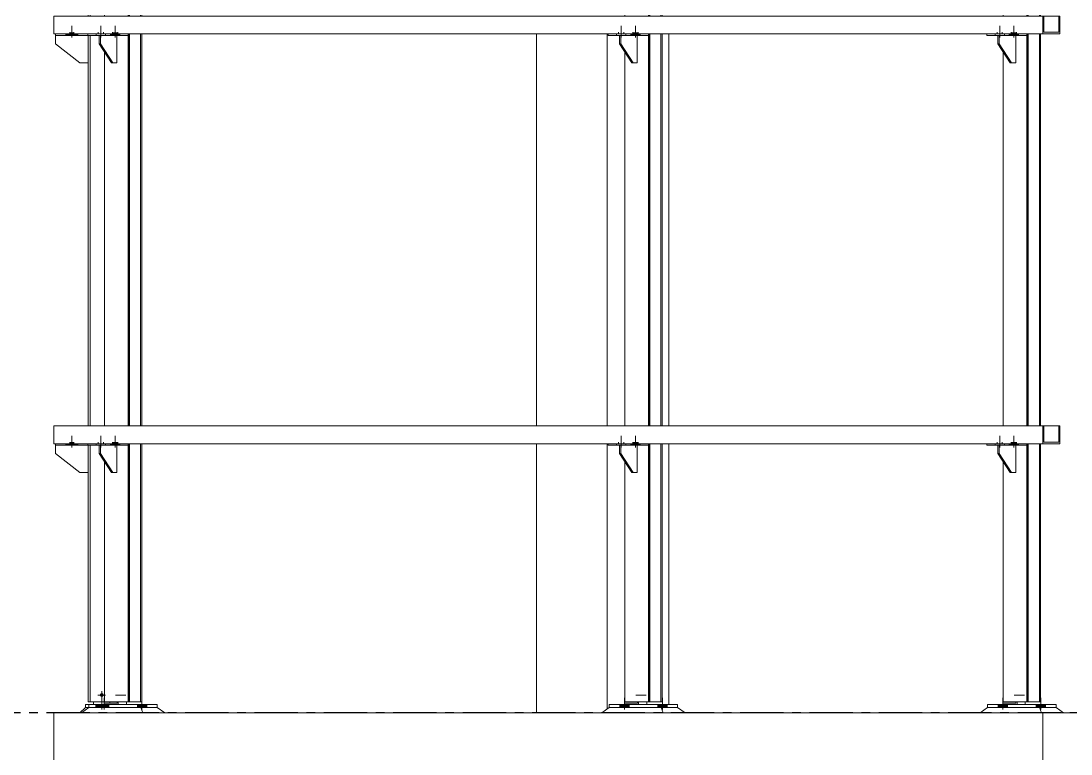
# Model space of a CAD drawing. Header units: millimetres. Extents: x 3774 to 718460, y -768339 to 192544.
# Drawn here: x 397232 to 401076, y -638078 to -635395 of the extents above; entities that cross this region are included whole.
import ezdxf

# ---------------------------------------------------------------- set-up
doc = ezdxf.new("R2010")
doc.units = ezdxf.units.MM
for name, pattern in [('CENTER', [50.8, 31.75, -6.35, 6.35, -6.35]), ('XKITLINE00', [0]), ('XKITLINE02', [4, 2, -2])]:
    doc.linetypes.add(name, pattern=pattern)
doc.layers.add('Bolt', color=7, linetype='Continuous', lineweight=0)
doc.layers.add('Part', color=7, linetype='Continuous', lineweight=0)

# ---------------------------------------------------------------- blocks, each defined once
blk = doc.blocks.new('*A6373519')
at = {"layer": 'Part', "color": 7, "linetype": 'XKITLINE00', "lineweight": 0}
for p, q in [((2328.969518, -124.453462), (2179.563596, -124.453462)), ((2179.563596, -124.453462), (2179.563596, -131.653462))]:
    blk.add_line(p, q, dxfattribs=at)
blk = doc.blocks.new('*A6483530')
at = {"layer": 'Part', "color": 7, "linetype": 'XKITLINE00', "lineweight": 0}
for p, q in [((2151.404537, -124.453462), (2151.623101, -124.293462)), ((2151.623101, -124.293462), (2153.627306, -124.293462)), ((2153.20587, -124.453462), (2153.147306, -124.293462)), ((2153.627306, -124.293462), (2153.84587, -124.453462))]:
    blk.add_line(p, q, dxfattribs=at)
blk = doc.blocks.new('*A6493531')
at = {"layer": 'Part', "color": 7, "linetype": 'XKITLINE00', "lineweight": 0}
for p, q in [((2152.449778, -124.173462), (2152.068726, -124.173462)), ((2152.068726, -124.173462), (2152.068726, -124.213462)), ((2152.449778, -124.133462), (2152.449778, -124.173462)), ((2152.484419, -124.213462), (2152.484419, -124.133462)), ((2152.724419, -124.213462), (2152.724419, -124.133462))]:
    blk.add_line(p, q, dxfattribs=at)
blk = doc.blocks.new('*A6503532')
at = {"layer": 'Part', "color": 7, "linetype": 'XKITLINE00', "lineweight": 0}
for p, q in [((2151.596397, -116.621462), (2151.596397, -116.573462)), ((2152.769218, -116.621462), (2151.596397, -116.621462)), ((2152.289218, -116.621462), (2152.289218, -116.573462)), ((2152.769218, -116.573462), (2152.769218, -116.621462))]:
    blk.add_line(p, q, dxfattribs=at)
blk = doc.blocks.new('*A6513533')
at = {"layer": 'Part', "color": 7, "linetype": 'XKITLINE00', "lineweight": 0}
for p, q in [((2151.922023, -116.861462), (2151.922023, -116.621462)), ((2151.922023, -116.621462), (2151.963592, -116.621462)), ((2152.282023, -117.421462), (2151.922023, -116.861462)), ((2151.922023, -116.861462), (2151.963592, -116.861462)), ((2151.963592, -116.861462), (2151.963592, -116.621462)), ((2151.963592, -116.861462), (2152.323592, -117.421462)), ((2152.443592, -116.621462), (2152.443592, -117.421462)), ((2152.443592, -117.421462), (2152.282023, -117.421462))]:
    blk.add_line(p, q, dxfattribs=at)
blk = doc.blocks.new('*A6523534')
at = {"layer": 'Part', "color": 7, "linetype": 'XKITLINE00', "lineweight": 0}
for p, q in [((2150.641605, -116.573462), (2150.641605, -116.621462)), ((2150.641605, -116.621462), (2151.596397, -116.621462))]:
    blk.add_line(p, q, dxfattribs=at)
blk = doc.blocks.new('*A6533535')
at = {"layer": 'Part', "color": 7, "linetype": 'XKITLINE00', "lineweight": 0}
for p, q in [((2150.641605, -116.861462), (2150.641605, -116.621462)), ((2151.361605, -117.421462), (2150.641605, -116.861462)), ((2151.601605, -117.421462), (2151.361605, -117.421462))]:
    blk.add_line(p, q, dxfattribs=at)
blk = doc.blocks.new('*A6543536')
at = {"layer": 'Part', "color": 7, "linetype": 'XKITLINE00', "lineweight": 0}
for p, q in [((2166.645257, -124.453462), (2166.863821, -124.293462)), ((2166.863821, -124.293462), (2168.868026, -124.293462)), ((2168.44659, -124.453462), (2168.388026, -124.293462)), ((2168.868026, -124.293462), (2169.08659, -124.453462))]:
    blk.add_line(p, q, dxfattribs=at)
blk = doc.blocks.new('*A6553537')
at = {"layer": 'Part', "color": 7, "linetype": 'XKITLINE00', "lineweight": 0}
for p, q in [((2168.868026, -124.213462), (2166.863821, -124.213462)), ((2166.863821, -124.213462), (2166.863821, -124.293462)), ((2168.388026, -124.293462), (2168.388026, -124.213462)), ((2168.868026, -124.293462), (2168.868026, -124.213462)), ((2166.863821, -124.293462), (2168.868026, -124.293462))]:
    blk.add_line(p, q, dxfattribs=at)
blk = doc.blocks.new('*A6563538')
at = {"layer": 'Part', "color": 7, "linetype": 'XKITLINE00', "lineweight": 0}
for p, q in [((2167.690498, -124.173462), (2167.309447, -124.173462)), ((2167.309447, -124.173462), (2167.309447, -124.213462)), ((2167.690498, -124.133462), (2167.690498, -124.173462)), ((2167.725139, -124.213462), (2167.725139, -124.133462)), ((2167.965139, -124.213462), (2167.965139, -124.133462))]:
    blk.add_line(p, q, dxfattribs=at)
blk = doc.blocks.new('*A6573539')
at = {"layer": 'Part', "color": 7, "linetype": 'XKITLINE00', "lineweight": 0}
for p, q in [((2166.837877, -116.621462), (2166.837877, -116.573462)), ((2168.010697, -116.621462), (2166.837877, -116.621462)), ((2167.530697, -116.621462), (2167.530697, -116.573462)), ((2168.010697, -116.573462), (2168.010697, -116.621462))]:
    blk.add_line(p, q, dxfattribs=at)
blk = doc.blocks.new('*A6583540')
at = {"layer": 'Part', "color": 7, "linetype": 'XKITLINE00', "lineweight": 0}
for p, q in [((2167.163502, -116.861462), (2167.163502, -116.621462)), ((2167.163502, -116.621462), (2167.205071, -116.621462)), ((2167.523502, -117.421462), (2167.163502, -116.861462)), ((2167.163502, -116.861462), (2167.205071, -116.861462)), ((2167.205071, -116.861462), (2167.205071, -116.621462)), ((2167.205071, -116.861462), (2167.565071, -117.421462)), ((2167.685071, -116.621462), (2167.685071, -117.421462)), ((2167.685071, -117.421462), (2167.523502, -117.421462))]:
    blk.add_line(p, q, dxfattribs=at)
blk = doc.blocks.new('*A6593541')
at = {"layer": 'Part', "color": 7, "linetype": 'XKITLINE00', "lineweight": 0}
for p, q in [((2179.496093, -87.573462), (2178.403273, -87.573462)), ((2178.403273, -87.573462), (2178.403273, -92.053462)), ((2179.096093, -92.053462), (2179.096093, -87.573462)), ((2179.128093, -92.053462), (2179.128093, -87.573462)), ((2179.138467, -92.053462), (2179.138467, -87.573462)), ((2179.464093, -92.053462), (2179.464093, -87.573462)), ((2179.496093, -92.053462), (2179.496093, -87.573462)), ((2179.096093, -104.053462), (2179.096093, -92.573462)), ((2179.128093, -104.053462), (2179.128093, -92.573462)), ((2179.138467, -104.053462), (2179.138467, -92.573462)), ((2179.464093, -104.053462), (2179.464093, -92.573462)), ((2179.496093, -104.053462), (2179.496093, -92.573462)), ((2178.403273, -104.053462), (2178.403273, -93.102704)), ((2179.096093, -116.053462), (2179.096093, -104.573462)), ((2179.128093, -116.053462), (2179.128093, -104.573462)), ((2179.138467, -116.053462), (2179.138467, -104.573462)), ((2179.464093, -116.053462), (2179.464093, -104.573462)), ((2179.496093, -116.053462), (2179.496093, -104.573462)), ((2178.403273, -116.053462), (2178.403273, -105.102704)), ((2179.096093, -124.133462), (2179.096093, -116.573462)), ((2179.128093, -124.133462), (2179.128093, -116.573462)), ((2179.138467, -124.133462), (2179.138467, -116.573462)), ((2179.464093, -124.133462), (2179.464093, -116.573462)), ((2179.496093, -124.133462), (2179.496093, -116.573462)), ((2178.403273, -124.133462), (2178.403273, -117.102704)), ((2178.403273, -124.133462), (2179.496093, -124.133462))]:
    blk.add_line(p, q, dxfattribs=at)
blk = doc.blocks.new('*A6603542')
at = {"layer": 'Part', "color": 7, "linetype": 'XKITLINE00', "lineweight": 0}
for p, q in [((2178.774258, -124.173462), (2178.393207, -124.173462)), ((2178.393207, -124.173462), (2178.393207, -124.213462)), ((2178.774258, -124.133462), (2178.774258, -124.173462)), ((2178.808899, -124.213462), (2178.808899, -124.133462)), ((2179.048899, -124.213462), (2179.048899, -124.133462))]:
    blk.add_line(p, q, dxfattribs=at)
blk = doc.blocks.new('*A6613543')
at = {"layer": 'Part', "color": 7, "linetype": 'XKITLINE00', "lineweight": 0}
for p, q in [((2177.729017, -124.453462), (2177.947581, -124.293462)), ((2177.947581, -124.293462), (2179.951786, -124.293462)), ((2179.53035, -124.453462), (2179.471786, -124.293462)), ((2179.951786, -124.293462), (2180.17035, -124.453462))]:
    blk.add_line(p, q, dxfattribs=at)
blk = doc.blocks.new('*A6623544')
at = {"layer": 'Part', "color": 7, "linetype": 'XKITLINE00', "lineweight": 0}
for p, q in [((2179.951786, -124.213462), (2177.947581, -124.213462)), ((2177.947581, -124.213462), (2177.947581, -124.293462)), ((2179.471786, -124.293462), (2179.471786, -124.213462)), ((2179.951786, -124.293462), (2179.951786, -124.213462)), ((2177.947581, -124.293462), (2179.951786, -124.293462))]:
    blk.add_line(p, q, dxfattribs=at)
blk = doc.blocks.new('*A6633545')
at = {"layer": 'Part', "color": 7, "linetype": 'XKITLINE00', "lineweight": 0}
for p, q in [((2177.922563, -116.621462), (2177.922563, -116.573462)), ((2179.095383, -116.621462), (2177.922563, -116.621462)), ((2178.615383, -116.621462), (2178.615383, -116.573462)), ((2179.095383, -116.573462), (2179.095383, -116.621462))]:
    blk.add_line(p, q, dxfattribs=at)
blk = doc.blocks.new('*A6643546')
at = {"layer": 'Part', "color": 7, "linetype": 'XKITLINE00', "lineweight": 0}
for p, q in [((2178.248188, -116.861462), (2178.248188, -116.621462)), ((2178.248188, -116.621462), (2178.289758, -116.621462)), ((2178.608188, -117.421462), (2178.248188, -116.861462)), ((2178.248188, -116.861462), (2178.289758, -116.861462)), ((2178.289758, -116.861462), (2178.289758, -116.621462)), ((2178.289758, -116.861462), (2178.649758, -117.421462)), ((2178.769758, -116.621462), (2178.769758, -117.421462)), ((2178.769758, -117.421462), (2178.608188, -117.421462))]:
    blk.add_line(p, q, dxfattribs=at)
blk = doc.blocks.new('*A6843566')
at = {"layer": 'Bolt'}
blk.add_hatch(color=7, dxfattribs=at).paths.add_polyline_path([(2151.947, -123.923), (2151.95, -123.912), (2151.955, -123.902), (2151.962, -123.894), (2151.97, -123.887), (2151.98, -123.882), (2151.991, -123.879), (2152.002, -123.877), (2152.013, -123.879), (2152.023, -123.882), (2152.033, -123.887), (2152.041, -123.894), (2152.048, -123.902), (2152.053, -123.912), (2152.057, -123.923), (2152.058, -123.933), (2152.057, -123.944), (2152.053, -123.955), (2152.048, -123.965), (2152.041, -123.973), (2152.033, -123.98), (2152.023, -123.985), (2152.013, -123.988), (2152.002, -123.989), (2151.991, -123.988), (2151.98, -123.985), (2151.97, -123.98), (2151.962, -123.973), (2151.955, -123.965), (2151.95, -123.955), (2151.947, -123.944), (2151.946, -123.933)], flags=17)
at = {"layer": 'Bolt', "color": 7, "linetype": 'XKITLINE00', "lineweight": 0}
for p, q in [((2152.114, -123.933), (2151.89, -123.933)), ((2152.002, -124.045), (2152.002, -123.821))]:
    blk.add_line(p, q, dxfattribs=at)
blk = doc.blocks.new('*A6853567')
at = {"layer": 'Bolt'}
blk.add_hatch(color=7, dxfattribs=at).paths.add_polyline_path([(2151.826, -124.293), (2151.826, -124.213), (2152.178, -124.213), (2152.178, -124.293)], flags=17)
at = {"layer": 'Bolt', "color": 7, "linetype": 'XKITLINE00', "lineweight": 0}
for p, q in [((2151.826, -124.293), (2151.826, -124.213)), ((2152.002, -124.357), (2152.002, -124.013)), ((2152.178, -124.293), (2152.178, -124.213))]:
    blk.add_line(p, q, dxfattribs=at)
at = {"layer": 'Bolt', "color": 7, "linetype": 'XKITLINE02', "lineweight": 0}
for p, q in [((2151.826, -124.293), (2151.826, -124.213)), ((2152.002, -124.357), (2152.002, -124.013)), ((2152.178, -124.293), (2152.178, -124.213))]:
    blk.add_line(p, q, dxfattribs=at)
blk = doc.blocks.new('*A6863568')
at = {"layer": 'Bolt', "color": 7, "linetype": 'XKITLINE02', "lineweight": 0}
blk.add_line((2152.700859, -123.933462), (2152.403501, -123.933462), dxfattribs=at)
blk = doc.blocks.new('*A6873569')
at = {"layer": 'Bolt'}
for points in [[(2151.934, -124.293), (2151.934, -124.213), (2152.207, -124.213), (2152.207, -124.293)], [(2153.043, -124.293), (2153.043, -124.213), (2153.316, -124.213), (2153.316, -124.293)]]:
    blk.add_hatch(color=7, dxfattribs=at).paths.add_polyline_path(points, flags=17)
at = {"layer": 'Bolt', "color": 7, "linetype": 'XKITLINE00', "lineweight": 0}
for p, q in [((2151.934, -124.293), (2151.934, -124.213)), ((2152.071, -124.357), (2152.071, -124.013)), ((2152.207, -124.293), (2152.207, -124.213)), ((2153.043, -124.293), (2153.043, -124.213)), ((2153.179, -124.357), (2153.179, -124.013)), ((2153.316, -124.293), (2153.316, -124.213))]:
    blk.add_line(p, q, dxfattribs=at)
blk = doc.blocks.new('*A6883570')
at = {"layer": 'Bolt'}
for points in [[(2152.467, -116.525), (2152.467, -116.573), (2152.314, -116.573), (2152.314, -116.525)], [(2152.527, -116.573), (2152.527, -116.621), (2152.254, -116.621), (2152.254, -116.573)]]:
    blk.add_hatch(color=7, dxfattribs=at).paths.add_polyline_path(points, flags=17)
at = {"layer": 'Bolt', "color": 7, "linetype": 'XKITLINE02', "lineweight": 0}
for p, q in [((2151.898, -116.573), (2151.898, -116.525)), ((2151.975, -116.685), (2151.975, -116.341)), ((2152.051, -116.573), (2152.051, -116.525)), ((2151.838, -116.621), (2151.838, -116.573)), ((2152.111, -116.621), (2152.111, -116.573))]:
    blk.add_line(p, q, dxfattribs=at)
at = {"layer": 'Bolt', "color": 7, "linetype": 'XKITLINE00', "lineweight": 0}
for p, q in [((2152.314, -116.573), (2152.314, -116.525)), ((2152.391, -116.685), (2152.391, -116.341)), ((2152.467, -116.573), (2152.467, -116.525)), ((2152.254, -116.621), (2152.254, -116.573)), ((2152.527, -116.621), (2152.527, -116.573))]:
    blk.add_line(p, q, dxfattribs=at)
blk = doc.blocks.new('*A6893571')
at = {"layer": 'Bolt'}
for points in [[(2151.178, -116.525), (2151.178, -116.573), (2151.066, -116.573), (2151.066, -116.525)], [(2151.298, -116.573), (2151.298, -116.621), (2150.946, -116.621), (2150.946, -116.573)]]:
    blk.add_hatch(color=7, dxfattribs=at).paths.add_polyline_path(points, flags=17)
at = {"layer": 'Bolt', "color": 7, "linetype": 'XKITLINE00', "lineweight": 0}
for p, q in [((2151.066, -116.573), (2151.066, -116.525)), ((2151.122, -116.685), (2151.122, -116.341)), ((2151.178, -116.573), (2151.178, -116.525)), ((2150.946, -116.621), (2150.946, -116.573)), ((2151.298, -116.621), (2151.298, -116.573))]:
    blk.add_line(p, q, dxfattribs=at)
at = {"layer": 'Bolt', "color": 7, "linetype": 'XKITLINE02', "lineweight": 0}
for p, q in [((2151.066, -116.573), (2151.066, -116.525)), ((2151.122, -116.685), (2151.122, -116.341)), ((2151.178, -116.573), (2151.178, -116.525)), ((2150.946, -116.621), (2150.946, -116.573)), ((2151.298, -116.621), (2151.298, -116.573))]:
    blk.add_line(p, q, dxfattribs=at)
blk = doc.blocks.new('*A6903572')
at = {"layer": 'Bolt', "color": 7, "linetype": 'XKITLINE02', "lineweight": 0}
blk.add_line((2167.941579, -123.933462), (2167.644221, -123.933462), dxfattribs=at)
blk = doc.blocks.new('*A6913573')
at = {"layer": 'Bolt'}
for points in [[(2167.175, -124.293), (2167.175, -124.213), (2167.448, -124.213), (2167.448, -124.293)], [(2168.284, -124.293), (2168.284, -124.213), (2168.557, -124.213), (2168.557, -124.293)]]:
    blk.add_hatch(color=7, dxfattribs=at).paths.add_polyline_path(points, flags=17)
at = {"layer": 'Bolt', "color": 7, "linetype": 'XKITLINE00', "lineweight": 0}
for p, q in [((2167.175, -124.293), (2167.175, -124.213)), ((2167.312, -124.357), (2167.312, -124.013)), ((2167.448, -124.293), (2167.448, -124.213)), ((2168.284, -124.293), (2168.284, -124.213)), ((2168.42, -124.357), (2168.42, -124.013)), ((2168.557, -124.293), (2168.557, -124.213))]:
    blk.add_line(p, q, dxfattribs=at)
blk = doc.blocks.new('*A6923574')
at = {"layer": 'Bolt'}
for points in [[(2167.709, -116.525), (2167.709, -116.573), (2167.556, -116.573), (2167.556, -116.525)], [(2167.769, -116.573), (2167.769, -116.621), (2167.496, -116.621), (2167.496, -116.573)]]:
    blk.add_hatch(color=7, dxfattribs=at).paths.add_polyline_path(points, flags=17)
at = {"layer": 'Bolt', "color": 7, "linetype": 'XKITLINE02', "lineweight": 0}
for p, q in [((2167.14, -116.573), (2167.14, -116.525)), ((2167.216, -116.685), (2167.216, -116.341)), ((2167.293, -116.573), (2167.293, -116.525)), ((2167.08, -116.621), (2167.08, -116.573)), ((2167.353, -116.621), (2167.353, -116.573))]:
    blk.add_line(p, q, dxfattribs=at)
at = {"layer": 'Bolt', "color": 7, "linetype": 'XKITLINE00', "lineweight": 0}
for p, q in [((2167.556, -116.573), (2167.556, -116.525)), ((2167.632, -116.685), (2167.632, -116.341)), ((2167.709, -116.573), (2167.709, -116.525)), ((2167.496, -116.621), (2167.496, -116.573)), ((2167.769, -116.621), (2167.769, -116.573))]:
    blk.add_line(p, q, dxfattribs=at)
blk = doc.blocks.new('*A6933575')
at = {"layer": 'Bolt'}
for points in [[(2178.793, -116.525), (2178.793, -116.573), (2178.64, -116.573), (2178.64, -116.525)], [(2178.853, -116.573), (2178.853, -116.621), (2178.58, -116.621), (2178.58, -116.573)]]:
    blk.add_hatch(color=7, dxfattribs=at).paths.add_polyline_path(points, flags=17)
at = {"layer": 'Bolt', "color": 7, "linetype": 'XKITLINE02', "lineweight": 0}
for p, q in [((2178.225, -116.573), (2178.225, -116.525)), ((2178.301, -116.685), (2178.301, -116.341)), ((2178.378, -116.573), (2178.378, -116.525)), ((2178.165, -116.621), (2178.165, -116.573)), ((2178.438, -116.621), (2178.438, -116.573))]:
    blk.add_line(p, q, dxfattribs=at)
at = {"layer": 'Bolt', "color": 7, "linetype": 'XKITLINE00', "lineweight": 0}
for p, q in [((2178.64, -116.573), (2178.64, -116.525)), ((2178.717, -116.685), (2178.717, -116.341)), ((2178.793, -116.573), (2178.793, -116.525)), ((2178.58, -116.621), (2178.58, -116.573)), ((2178.853, -116.621), (2178.853, -116.573))]:
    blk.add_line(p, q, dxfattribs=at)
blk = doc.blocks.new('*A6943576')
at = {"layer": 'Bolt'}
for points in [[(2178.259, -124.293), (2178.259, -124.213), (2178.532, -124.213), (2178.532, -124.293)], [(2179.367, -124.293), (2179.367, -124.213), (2179.64, -124.213), (2179.64, -124.293)]]:
    blk.add_hatch(color=7, dxfattribs=at).paths.add_polyline_path(points, flags=17)
at = {"layer": 'Bolt', "color": 7, "linetype": 'XKITLINE00', "lineweight": 0}
for p, q in [((2178.259, -124.293), (2178.259, -124.213)), ((2178.395, -124.357), (2178.395, -124.013)), ((2178.532, -124.293), (2178.532, -124.213)), ((2179.367, -124.293), (2179.367, -124.213)), ((2179.504, -124.357), (2179.504, -124.013)), ((2179.64, -124.293), (2179.64, -124.213))]:
    blk.add_line(p, q, dxfattribs=at)
blk = doc.blocks.new('*A6953577')
at = {"layer": 'Bolt', "color": 7, "linetype": 'XKITLINE02', "lineweight": 0}
blk.add_line((2179.025339, -123.933462), (2178.727981, -123.933462), dxfattribs=at)
blk = doc.blocks.new('*A7223604')
at = {"layer": 'Part', "color": 7, "linetype": 'XKITLINE00', "lineweight": 0}
for p, q in [((2164.730291, -116.053462), (2164.730291, -104.573462)), ((2166.808752, -116.053462), (2166.808752, -104.573462)), ((2168.608752, -116.053462), (2168.608752, -104.573462)), ((2164.730291, -124.453462), (2164.730291, -116.573462)), ((2166.808752, -124.333775), (2166.808752, -116.573462)), ((2168.608752, -124.213462), (2168.608752, -116.573462))]:
    blk.add_line(p, q, dxfattribs=at)
blk = doc.blocks.new('*A7233605')
at = {"layer": 'Part', "color": 7, "linetype": 'XKITLINE00', "lineweight": 0}
blk.add_line((2150.601525, -131.653462), (2150.601525, -124.453462), dxfattribs=at)
blk = doc.blocks.new('*A7253607')
at = {"layer": 'Part', "color": 7, "linetype": 'XKITLINE00', "lineweight": 0}
for p, q in [((2179.563596, -124.453462), (2150.601525, -124.453462)), ((2150.601525, -124.453462), (2150.601525, -131.653462)), ((2179.563596, -124.453462), (2179.563596, -131.653462)), ((2179.563596, -131.653462), (2150.601525, -131.653462))]:
    blk.add_line(p, q, dxfattribs=at)
blk = doc.blocks.new('*A7263608')
at = {"layer": 'Part', "color": 7, "linetype": 'XKITLINE00', "lineweight": 0}
for p, q in [((2180.065187, -116.053462), (2150.601224, -116.053462)), ((2150.601224, -116.573462), (2150.601224, -116.053462)), ((2179.56513, -116.573462), (2179.56513, -116.053462)), ((2179.597134, -116.525462), (2179.597134, -116.053462)), ((2180.033183, -116.053462), (2180.033183, -116.525462)), ((2180.065187, -116.573462), (2180.065187, -116.053462)), ((2180.033183, -116.525462), (2179.597134, -116.525462)), ((2180.065187, -116.573462), (2150.601224, -116.573462))]:
    blk.add_line(p, q, dxfattribs=at)
blk = doc.blocks.new('*A7273609')
at = {"layer": 'Part', "color": 7, "linetype": 'XKITLINE00', "lineweight": 0}
for p, q in [((2153.171613, -87.573462), (2152.078792, -87.573462)), ((2152.078792, -87.573462), (2152.078792, -92.053462)), ((2152.771613, -92.053462), (2152.771613, -87.573462)), ((2152.803613, -92.053462), (2152.803613, -87.573462)), ((2152.813987, -92.053462), (2152.813987, -87.573462)), ((2153.139613, -92.053462), (2153.139613, -87.573462)), ((2153.171613, -92.053462), (2153.171613, -87.573462)), ((2152.771613, -104.053462), (2152.771613, -92.573462)), ((2152.803613, -104.053462), (2152.803613, -92.573462)), ((2152.813987, -104.053462), (2152.813987, -92.573462)), ((2153.139613, -104.053462), (2153.139613, -92.573462)), ((2153.171613, -104.053462), (2153.171613, -92.573462)), ((2152.078792, -104.053462), (2152.078792, -93.105326)), ((2152.771613, -116.053462), (2152.771613, -104.573462)), ((2152.803613, -116.053462), (2152.803613, -104.573462)), ((2152.813987, -116.053462), (2152.813987, -104.573462)), ((2153.139613, -116.053462), (2153.139613, -104.573462)), ((2153.171613, -116.053462), (2153.171613, -104.573462)), ((2152.078792, -116.053462), (2152.078792, -105.105326)), ((2152.771613, -124.133462), (2152.771613, -116.573462)), ((2152.803613, -124.133462), (2152.803613, -116.573462)), ((2152.813987, -124.133462), (2152.813987, -116.573462)), ((2153.139613, -124.133462), (2153.139613, -116.573462)), ((2153.171613, -124.133462), (2153.171613, -116.573462)), ((2152.078792, -124.133462), (2152.078792, -117.105326)), ((2152.078792, -124.133462), (2153.171613, -124.133462))]:
    blk.add_line(p, q, dxfattribs=at)
blk = doc.blocks.new('*A7283610')
at = {"layer": 'Part', "color": 7, "linetype": 'XKITLINE00', "lineweight": 0}
for p, q in [((2151.601605, -87.573462), (2151.761605, -87.573462)), ((2151.601605, -87.573462), (2151.601605, -92.053462)), ((2151.665605, -92.053462), (2151.665605, -87.573462)), ((2151.601605, -104.053462), (2151.601605, -92.621462)), ((2151.665605, -104.053462), (2151.665605, -92.621462)), ((2151.601605, -116.053462), (2151.601605, -104.621462)), ((2151.665605, -116.053462), (2151.665605, -104.621462)), ((2151.601605, -124.133462), (2151.601605, -116.621462)), ((2151.665605, -124.133462), (2151.665605, -116.621462)), ((2151.601605, -124.133462), (2152.078792, -124.133462))]:
    blk.add_line(p, q, dxfattribs=at)
blk = doc.blocks.new('*A7293611')
at = {"layer": 'Part', "color": 7, "linetype": 'XKITLINE00', "lineweight": 0}
for p, q in [((2168.412333, -87.573462), (2167.319513, -87.573462)), ((2167.319513, -87.573462), (2167.319513, -92.053462)), ((2168.012333, -92.053462), (2168.012333, -87.573462)), ((2168.044333, -92.053462), (2168.044333, -87.573462)), ((2168.054707, -92.053462), (2168.054707, -87.573462)), ((2168.380333, -92.053462), (2168.380333, -87.573462)), ((2168.412333, -92.053462), (2168.412333, -87.573462)), ((2168.012333, -104.053462), (2168.012333, -92.573462)), ((2168.044333, -104.053462), (2168.044333, -92.573462)), ((2168.054707, -104.053462), (2168.054707, -92.573462)), ((2168.380333, -104.053462), (2168.380333, -92.573462)), ((2168.412333, -104.053462), (2168.412333, -92.573462)), ((2167.319513, -104.053462), (2167.319513, -93.104145)), ((2168.012333, -116.053462), (2168.012333, -104.573462)), ((2168.044333, -116.053462), (2168.044333, -104.573462)), ((2168.054707, -116.053462), (2168.054707, -104.573462)), ((2168.380333, -116.053462), (2168.380333, -104.573462)), ((2168.412333, -116.053462), (2168.412333, -104.573462)), ((2167.319513, -116.053462), (2167.319513, -105.104145)), ((2168.012333, -124.133462), (2168.012333, -116.573462)), ((2168.044333, -124.133462), (2168.044333, -116.573462)), ((2168.054707, -124.133462), (2168.054707, -116.573462)), ((2168.380333, -124.133462), (2168.380333, -116.573462)), ((2168.412333, -124.133462), (2168.412333, -116.573462)), ((2167.319513, -124.133462), (2167.319513, -117.104145)), ((2167.319513, -124.133462), (2168.412333, -124.133462))]:
    blk.add_line(p, q, dxfattribs=at)
blk = doc.blocks.new('*A7303612')
at = {"layer": 'Part', "color": 7, "linetype": 'XKITLINE00', "lineweight": 0}
for p, q in [((2151.623101, -124.213462), (2151.521605, -124.213462)), ((2151.521605, -124.213462), (2151.521605, -124.293462)), ((2151.521605, -124.293462), (2151.623101, -124.293462))]:
    blk.add_line(p, q, dxfattribs=at)
blk = doc.blocks.new('*A7313613')
at = {"layer": 'Part', "color": 7, "linetype": 'XKITLINE00', "lineweight": 0}
for p, q in [((2151.361605, -124.453462), (2151.521605, -124.293462)), ((2151.521605, -124.293462), (2151.623101, -124.293462))]:
    blk.add_line(p, q, dxfattribs=at)
blk = doc.blocks.new('*A7323614')
at = {"layer": 'Part', "color": 7, "linetype": 'XKITLINE00', "lineweight": 0}
for p, q in [((2151.761605, -124.213462), (2151.761605, -124.133462)), ((2152.241605, -124.173462), (2152.241605, -124.133462))]:
    blk.add_line(p, q, dxfattribs=at)
blk = doc.blocks.new('*A7333615')
at = {"layer": 'Part', "color": 7, "linetype": 'XKITLINE00', "lineweight": 0}
for p, q in [((2153.627306, -124.213462), (2151.623101, -124.213462)), ((2151.623101, -124.213462), (2151.623101, -124.293462)), ((2153.147306, -124.293462), (2153.147306, -124.213462)), ((2153.627306, -124.293462), (2153.627306, -124.213462)), ((2151.623101, -124.293462), (2153.627306, -124.293462))]:
    blk.add_line(p, q, dxfattribs=at)
blk = doc.blocks.new('*A7813663')
at = {"layer": 'Part', "color": 7, "linetype": 'XKITLINE00', "lineweight": 0}
for p, q in [((2180.065187, -104.053462), (2150.601224, -104.053462)), ((2150.601224, -104.573462), (2150.601224, -104.053462)), ((2179.56513, -104.573462), (2179.56513, -104.053462)), ((2179.597134, -104.525462), (2179.597134, -104.053462)), ((2180.033183, -104.053462), (2180.033183, -104.525462)), ((2180.065187, -104.573462), (2180.065187, -104.053462)), ((2180.033183, -104.525462), (2179.597134, -104.525462)), ((2180.065187, -104.573462), (2150.601224, -104.573462))]:
    blk.add_line(p, q, dxfattribs=at)
blk = doc.blocks.new('*A7823664')
at = {"layer": 'Part', "color": 7, "linetype": 'XKITLINE00', "lineweight": 0}
for p, q in [((2151.596397, -104.621462), (2151.596397, -104.573462)), ((2152.769218, -104.621462), (2151.596397, -104.621462)), ((2152.289218, -104.621462), (2152.289218, -104.573462)), ((2152.769218, -104.573462), (2152.769218, -104.621462))]:
    blk.add_line(p, q, dxfattribs=at)
blk = doc.blocks.new('*A7833665')
at = {"layer": 'Part', "color": 7, "linetype": 'XKITLINE00', "lineweight": 0}
for p, q in [((2151.922023, -104.861462), (2151.922023, -104.621462)), ((2151.922023, -104.621462), (2151.963592, -104.621462)), ((2152.282023, -105.421462), (2151.922023, -104.861462)), ((2151.922023, -104.861462), (2151.963592, -104.861462)), ((2151.963592, -104.861462), (2151.963592, -104.621462)), ((2151.963592, -104.861462), (2152.323592, -105.421462)), ((2152.443592, -104.621462), (2152.443592, -105.421462)), ((2152.443592, -105.421462), (2152.282023, -105.421462))]:
    blk.add_line(p, q, dxfattribs=at)
blk = doc.blocks.new('*A7843666')
at = {"layer": 'Part', "color": 7, "linetype": 'XKITLINE00', "lineweight": 0}
for p, q in [((2150.641605, -104.573462), (2150.641605, -104.621462)), ((2150.641605, -104.621462), (2151.596397, -104.621462))]:
    blk.add_line(p, q, dxfattribs=at)
blk = doc.blocks.new('*A7853667')
at = {"layer": 'Part', "color": 7, "linetype": 'XKITLINE00', "lineweight": 0}
for p, q in [((2150.641605, -104.861462), (2150.641605, -104.621462)), ((2151.361605, -105.421462), (2150.641605, -104.861462)), ((2151.601605, -105.421462), (2151.361605, -105.421462))]:
    blk.add_line(p, q, dxfattribs=at)
blk = doc.blocks.new('*A7863668')
at = {"layer": 'Part', "color": 7, "linetype": 'XKITLINE00', "lineweight": 0}
for p, q in [((2166.837877, -104.621462), (2166.837877, -104.573462)), ((2168.010697, -104.621462), (2166.837877, -104.621462)), ((2167.530697, -104.621462), (2167.530697, -104.573462)), ((2168.010697, -104.573462), (2168.010697, -104.621462))]:
    blk.add_line(p, q, dxfattribs=at)
blk = doc.blocks.new('*A7873669')
at = {"layer": 'Part', "color": 7, "linetype": 'XKITLINE00', "lineweight": 0}
for p, q in [((2167.163502, -104.861462), (2167.163502, -104.621462)), ((2167.163502, -104.621462), (2167.205071, -104.621462)), ((2167.523502, -105.421462), (2167.163502, -104.861462)), ((2167.163502, -104.861462), (2167.205071, -104.861462)), ((2167.205071, -104.861462), (2167.205071, -104.621462)), ((2167.205071, -104.861462), (2167.565071, -105.421462)), ((2167.685071, -104.621462), (2167.685071, -105.421462)), ((2167.685071, -105.421462), (2167.523502, -105.421462))]:
    blk.add_line(p, q, dxfattribs=at)
blk = doc.blocks.new('*A7883670')
at = {"layer": 'Part', "color": 7, "linetype": 'XKITLINE00', "lineweight": 0}
for p, q in [((2177.922563, -104.621462), (2177.922563, -104.573462)), ((2179.095383, -104.621462), (2177.922563, -104.621462)), ((2178.615383, -104.621462), (2178.615383, -104.573462)), ((2179.095383, -104.573462), (2179.095383, -104.621462))]:
    blk.add_line(p, q, dxfattribs=at)
blk = doc.blocks.new('*A7893671')
at = {"layer": 'Part', "color": 7, "linetype": 'XKITLINE00', "lineweight": 0}
for p, q in [((2178.248188, -104.861462), (2178.248188, -104.621462)), ((2178.248188, -104.621462), (2178.289758, -104.621462)), ((2178.608188, -105.421462), (2178.248188, -104.861462)), ((2178.248188, -104.861462), (2178.289758, -104.861462)), ((2178.289758, -104.861462), (2178.289758, -104.621462)), ((2178.289758, -104.861462), (2178.649758, -105.421462)), ((2178.769758, -104.621462), (2178.769758, -105.421462)), ((2178.769758, -105.421462), (2178.608188, -105.421462))]:
    blk.add_line(p, q, dxfattribs=at)
blk = doc.blocks.new('*A8073689')
at = {"layer": 'Bolt'}
for points in [[(2152.467, -104.525), (2152.467, -104.573), (2152.314, -104.573), (2152.314, -104.525)], [(2152.527, -104.573), (2152.527, -104.621), (2152.254, -104.621), (2152.254, -104.573)]]:
    blk.add_hatch(color=7, dxfattribs=at).paths.add_polyline_path(points, flags=17)
at = {"layer": 'Bolt', "color": 7, "linetype": 'XKITLINE02', "lineweight": 0}
for p, q in [((2151.898, -104.573), (2151.898, -104.525)), ((2151.975, -104.685), (2151.975, -104.341)), ((2152.051, -104.573), (2152.051, -104.525)), ((2151.838, -104.621), (2151.838, -104.573)), ((2152.111, -104.621), (2152.111, -104.573))]:
    blk.add_line(p, q, dxfattribs=at)
at = {"layer": 'Bolt', "color": 7, "linetype": 'XKITLINE00', "lineweight": 0}
for p, q in [((2152.314, -104.573), (2152.314, -104.525)), ((2152.391, -104.685), (2152.391, -104.341)), ((2152.467, -104.573), (2152.467, -104.525)), ((2152.254, -104.621), (2152.254, -104.573)), ((2152.527, -104.621), (2152.527, -104.573))]:
    blk.add_line(p, q, dxfattribs=at)
blk = doc.blocks.new('*A8083690')
at = {"layer": 'Bolt'}
for points in [[(2151.178, -104.525), (2151.178, -104.573), (2151.066, -104.573), (2151.066, -104.525)], [(2151.298, -104.573), (2151.298, -104.621), (2150.946, -104.621), (2150.946, -104.573)]]:
    blk.add_hatch(color=7, dxfattribs=at).paths.add_polyline_path(points, flags=17)
at = {"layer": 'Bolt', "color": 7, "linetype": 'XKITLINE00', "lineweight": 0}
for p, q in [((2151.066, -104.573), (2151.066, -104.525)), ((2151.122, -104.685), (2151.122, -104.341)), ((2151.178, -104.573), (2151.178, -104.525)), ((2150.946, -104.621), (2150.946, -104.573)), ((2151.298, -104.621), (2151.298, -104.573))]:
    blk.add_line(p, q, dxfattribs=at)
at = {"layer": 'Bolt', "color": 7, "linetype": 'XKITLINE02', "lineweight": 0}
for p, q in [((2151.066, -104.573), (2151.066, -104.525)), ((2151.122, -104.685), (2151.122, -104.341)), ((2151.178, -104.573), (2151.178, -104.525)), ((2150.946, -104.621), (2150.946, -104.573)), ((2151.298, -104.621), (2151.298, -104.573))]:
    blk.add_line(p, q, dxfattribs=at)
blk = doc.blocks.new('*A8093691')
at = {"layer": 'Bolt'}
for points in [[(2167.709, -104.525), (2167.709, -104.573), (2167.556, -104.573), (2167.556, -104.525)], [(2167.769, -104.573), (2167.769, -104.621), (2167.496, -104.621), (2167.496, -104.573)]]:
    blk.add_hatch(color=7, dxfattribs=at).paths.add_polyline_path(points, flags=17)
at = {"layer": 'Bolt', "color": 7, "linetype": 'XKITLINE02', "lineweight": 0}
for p, q in [((2167.14, -104.573), (2167.14, -104.525)), ((2167.216, -104.685), (2167.216, -104.341)), ((2167.293, -104.573), (2167.293, -104.525)), ((2167.08, -104.621), (2167.08, -104.573)), ((2167.353, -104.621), (2167.353, -104.573))]:
    blk.add_line(p, q, dxfattribs=at)
at = {"layer": 'Bolt', "color": 7, "linetype": 'XKITLINE00', "lineweight": 0}
for p, q in [((2167.556, -104.573), (2167.556, -104.525)), ((2167.632, -104.685), (2167.632, -104.341)), ((2167.709, -104.573), (2167.709, -104.525)), ((2167.496, -104.621), (2167.496, -104.573)), ((2167.769, -104.621), (2167.769, -104.573))]:
    blk.add_line(p, q, dxfattribs=at)
blk = doc.blocks.new('*A8103692')
at = {"layer": 'Bolt'}
for points in [[(2178.793, -104.525), (2178.793, -104.573), (2178.64, -104.573), (2178.64, -104.525)], [(2178.853, -104.573), (2178.853, -104.621), (2178.58, -104.621), (2178.58, -104.573)]]:
    blk.add_hatch(color=7, dxfattribs=at).paths.add_polyline_path(points, flags=17)
at = {"layer": 'Bolt', "color": 7, "linetype": 'XKITLINE02', "lineweight": 0}
for p, q in [((2178.225, -104.573), (2178.225, -104.525)), ((2178.301, -104.685), (2178.301, -104.341)), ((2178.378, -104.573), (2178.378, -104.525)), ((2178.165, -104.621), (2178.165, -104.573)), ((2178.438, -104.621), (2178.438, -104.573))]:
    blk.add_line(p, q, dxfattribs=at)
at = {"layer": 'Bolt', "color": 7, "linetype": 'XKITLINE00', "lineweight": 0}
for p, q in [((2178.64, -104.573), (2178.64, -104.525)), ((2178.717, -104.685), (2178.717, -104.341)), ((2178.793, -104.573), (2178.793, -104.525)), ((2178.58, -104.621), (2178.58, -104.573)), ((2178.853, -104.621), (2178.853, -104.573))]:
    blk.add_line(p, q, dxfattribs=at)

msp = doc.modelspace()

# ---------------------------------------------------------------- linework, layer by layer
at = {"color": 7, "linetype": 'CENTER', "ltscale": 5}
msp.add_line((437107.783, -637927.045), (391187.746, -637927.045), dxfattribs=at)

# ---------------------------------------------------------------- block references
at = {"color": 7, "lineweight": 0, "xscale": 125, "yscale": 125, "zscale": 125}
for name in ['*A7223604', '*A7283610', '*A7273609', '*A7293611', '*A6593541', '*A7813663', '*A8083690', '*A8073689', '*A8093691', '*A8103692', '*A7843666', '*A7853667', '*A7823664', '*A7833665', '*A7863668', '*A7873669', '*A7883670', '*A7893671', '*A7263608', '*A6893571', '*A6883570', '*A6923574', '*A6933575', '*A6523534', '*A6533535', '*A6503532', '*A6513533', '*A6573539', '*A6583540', '*A6633545', '*A6643546', '*A6843566', '*A7323614', '*A6853567', '*A6873569', '*A6493531', '*A6863568', '*A6913573', '*A6563538', '*A6903572', '*A6943576', '*A6603542', '*A6953577', '*A7233605', '*A7253607', '*A7313613', '*A6483530', '*A7303612', '*A7333615', '*A6543536', '*A6553537', '*A6613543', '*A6623544', '*A6373519']:
    msp.add_blockref(name, (128527.556, -622370.363), dxfattribs=at)

doc.saveas('drawing.dxf')
